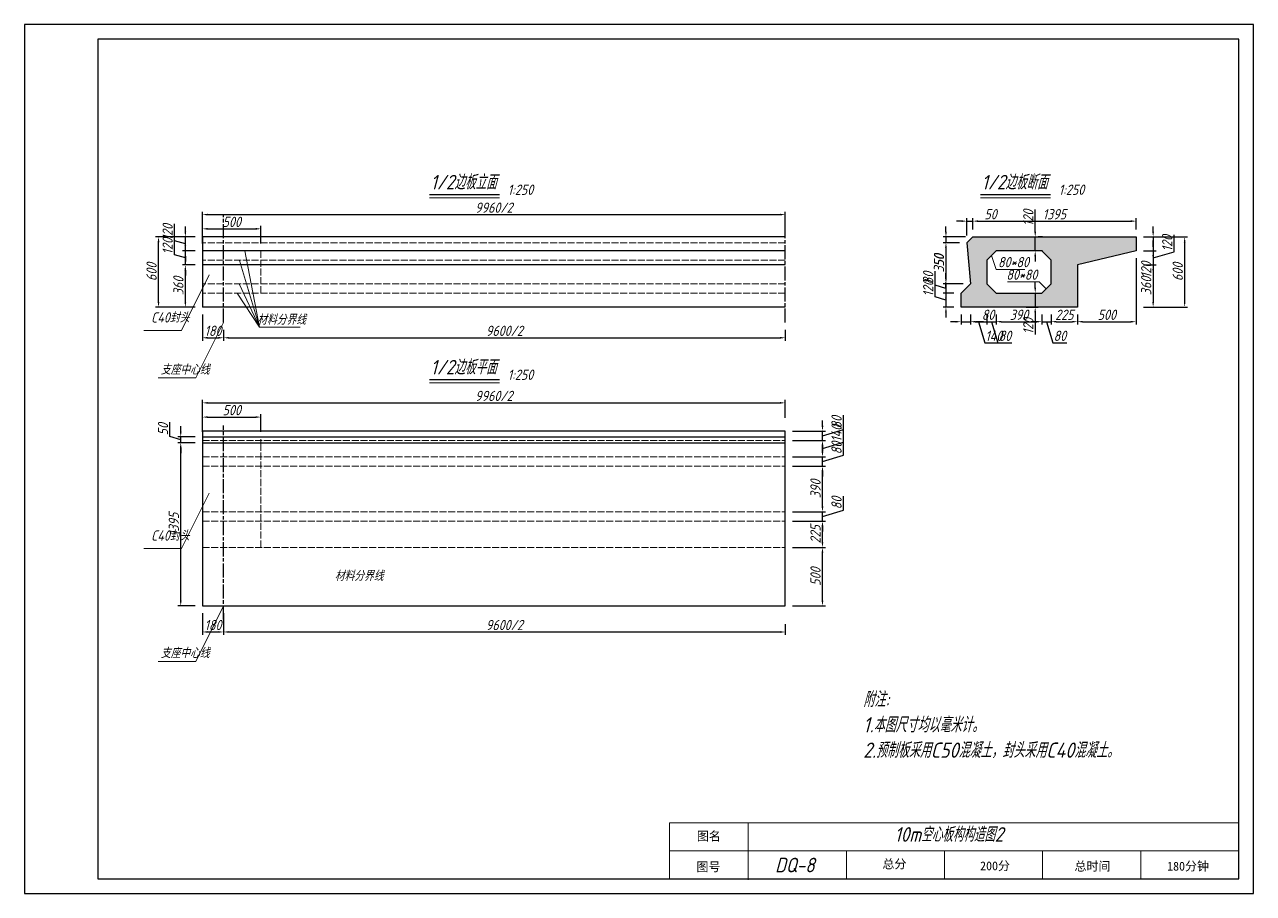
# Model space of a CAD drawing. Header units: millimetres. Extents: x -31 to 389, y -17 to 280.
import ezdxf

# ---------------------------------------------------------------- set-up
doc = ezdxf.new("R2010")
doc.units = ezdxf.units.MM
doc.header["$LTSCALE"] = 0.2
doc.linetypes.add('ACAD_ISO02W100', pattern=[15, 12, -3])
doc.linetypes.add('ACAD_ISO08W100', pattern=[36, 24, -3, 6, -3])
for name, color, linetype in [('中心线', 1, 'ACAD_ISO08W100'), ('图框', 7, 'Continuous'), ('填充层', 7, 'Continuous'), ('尺寸标注', 6, 'Continuous'), ('文本', 7, 'Continuous')]:
    doc.layers.add(name, color=color, linetype=linetype)
for name, color, linetype, lineweight in [('中粗虚线', 4, 'ACAD_ISO02W100', 15), ('粗实线', 7, 'Continuous', 30), ('细实线', 7, 'Continuous', 9)]:
    doc.layers.add(name, color=color, linetype=linetype, lineweight=lineweight)
doc.styles.add('PDF Arial', font='simfang.ttf', dxfattribs={"width": 0.7})
doc.styles.add('国标字体', font='gbeitc.shx', dxfattribs={"bigfont": 'gbcbig.shx'})
doc.dimstyles.new('常用标注', dxfattribs={"dimtxt": 3.5, "dimasz": 1.8, "dimexe": 1, "dimexo": 2.5, "dimtad": 1, "dimdec": 0, "dimlfac": 25, "dimdsep": 46, "dimtxsty": '国标字体', "dimcen": 2.5, "dimclrd": 256, "dimclre": 256, "dimclrt": 256, "dimadec": 0, "dimazin": 0, "dimtfac": 1, "dimtdec": 0, "dimtmove": 0, "dimatfit": 3, "dimfxl": 1, "dimarcsym": 0})

# ---------------------------------------------------------------- blocks, each defined once
blk = doc.blocks.new('*D5')
at = {"layer": 'Defpoints', "color": 0, "transparency": 16777216}
for p in [(29.89, 183.64), (37.09, 178.37), (37.09, 173.16)]:
    blk.add_point(p, dxfattribs=at)
at = {"layer": '尺寸标注', "lineweight": -2, "transparency": 16777216}
for p, q in [((29.89, 181.14), (29.89, 172.16)), ((31.69, 173.16), (35.29, 173.16)), ((37.09, 175.87), (37.09, 172.16))]:
    blk.add_line(p, q, dxfattribs=at)
at = {"layer": '尺寸标注', "transparency": 16777216}
for points in [[(31.69, 173.46), (31.69, 172.86), (29.89, 173.16)], [(35.29, 173.46), (35.29, 172.86), (37.09, 173.16)]]:
    blk.add_solid(points, dxfattribs=at)
at = {"layer": '尺寸标注', "transparency": 16777216, "insert": (33.49, 175.53), "char_height": 3.5, "attachment_point": 5, "style": '国标字体'}
blk.add_mtext('180', dxfattribs=at)
blk = doc.blocks.new('*D6')
at = {"layer": 'Defpoints', "color": 0, "transparency": 16777216}
for p in [(37.09, 178.37), (229.09, 178.37), (229.09, 173.16)]:
    blk.add_point(p, dxfattribs=at)
at = {"layer": '尺寸标注', "lineweight": -2, "transparency": 16777216}
for p, q in [((37.09, 175.87), (37.09, 172.16)), ((38.89, 173.16), (227.29, 173.16)), ((229.09, 175.87), (229.09, 172.16))]:
    blk.add_line(p, q, dxfattribs=at)
at = {"layer": '尺寸标注', "transparency": 16777216}
for points in [[(38.89, 173.46), (38.89, 172.86), (37.09, 173.16)], [(227.29, 173.46), (227.29, 172.86), (229.09, 173.16)]]:
    blk.add_solid(points, dxfattribs=at)
at = {"layer": '尺寸标注', "transparency": 16777216, "insert": (133.09, 175.53), "char_height": 3.5, "attachment_point": 5, "style": '国标字体'}
blk.add_mtext('9600/2', dxfattribs=at)
blk = doc.blocks.new('*D7')
at = {"layer": 'Defpoints', "color": 0, "transparency": 16777216}
for p in [(49.89, 210.4), (29.89, 202.84), (49.89, 202.84)]:
    blk.add_point(p, dxfattribs=at)
at = {"layer": '尺寸标注', "lineweight": -2, "transparency": 16777216}
for p, q in [((29.89, 205.34), (29.89, 211.4)), ((31.69, 210.4), (48.09, 210.4)), ((49.89, 205.34), (49.89, 211.4))]:
    blk.add_line(p, q, dxfattribs=at)
at = {"layer": '尺寸标注', "transparency": 16777216}
for points in [[(31.69, 210.7), (31.69, 210.1), (29.89, 210.4)], [(48.09, 210.7), (48.09, 210.1), (49.89, 210.4)]]:
    blk.add_solid(points, dxfattribs=at)
at = {"layer": '尺寸标注', "transparency": 16777216, "insert": (39.89, 212.78), "char_height": 3.5, "attachment_point": 5, "style": '国标字体'}
blk.add_mtext('500', dxfattribs=at)
blk = doc.blocks.new('*D8')
at = {"layer": 'Defpoints', "color": 0, "transparency": 16777216}
for p in [(229.09, 215.26), (29.89, 207.64), (229.09, 207.64)]:
    blk.add_point(p, dxfattribs=at)
at = {"layer": '尺寸标注', "lineweight": -2, "transparency": 16777216}
for p, q in [((29.89, 210.14), (29.89, 216.26)), ((31.69, 215.26), (227.29, 215.26)), ((229.09, 210.14), (229.09, 216.26))]:
    blk.add_line(p, q, dxfattribs=at)
at = {"layer": '尺寸标注', "transparency": 16777216}
for points in [[(31.69, 215.56), (31.69, 214.96), (29.89, 215.26)], [(227.29, 215.56), (227.29, 214.96), (229.09, 215.26)]]:
    blk.add_solid(points, dxfattribs=at)
at = {"layer": '尺寸标注', "transparency": 16777216, "insert": (129.49, 217.64), "char_height": 3.5, "attachment_point": 5, "style": '国标字体'}
blk.add_mtext('9960/2', dxfattribs=at)
blk = doc.blocks.new('*D9')
at = {"layer": 'Defpoints', "color": 0, "transparency": 16777216}
for p in [(24.04, 198.04), (29.89, 198.04), (29.89, 183.64)]:
    blk.add_point(p, dxfattribs=at)
at = {"layer": '尺寸标注', "lineweight": -2, "transparency": 16777216}
for p, q in [((27.39, 198.04), (23.04, 198.04)), ((24.04, 185.44), (24.04, 196.24)), ((27.39, 183.64), (23.04, 183.64))]:
    blk.add_line(p, q, dxfattribs=at)
at = {"layer": '尺寸标注', "transparency": 16777216}
for points in [[(23.74, 196.24), (24.34, 196.24), (24.04, 198.04)], [(23.74, 185.44), (24.34, 185.44), (24.04, 183.64)]]:
    blk.add_solid(points, dxfattribs=at)
at = {"layer": '尺寸标注', "transparency": 16777216, "insert": (21.66, 190.84), "char_height": 3.5, "attachment_point": 5, "rotation": 90, "style": '国标字体'}
blk.add_mtext('360', dxfattribs=at)
blk = doc.blocks.new('*D10')
at = {"layer": 'Defpoints', "color": 0, "transparency": 16777216}
for p in [(24.04, 202.84), (29.89, 202.84), (29.89, 198.04)]:
    blk.add_point(p, dxfattribs=at)
at = {"layer": '尺寸标注', "lineweight": -2, "transparency": 16777216}
for p, q in [((20.35, 201.54), (20.35, 207.32)), ((24.04, 204.64), (24.04, 206.44)), ((27.39, 202.84), (23.04, 202.84)), ((24.04, 198.04), (24.04, 202.84)), ((24.04, 198.04), (24.04, 202.84)), ((24.04, 200.44), (20.35, 201.54)), ((27.39, 198.04), (23.04, 198.04)), ((24.04, 196.24), (24.04, 194.44))]:
    blk.add_line(p, q, dxfattribs=at)
at = {"layer": '尺寸标注', "transparency": 16777216}
for points in [[(23.74, 204.64), (24.34, 204.64), (24.04, 202.84)], [(23.74, 196.24), (24.34, 196.24), (24.04, 198.04)]]:
    blk.add_solid(points, dxfattribs=at)
at = {"layer": '尺寸标注', "transparency": 16777216, "insert": (17.98, 204.43), "char_height": 3.5, "attachment_point": 5, "rotation": 90, "style": '国标字体'}
blk.add_mtext('120', dxfattribs=at)
blk = doc.blocks.new('*D11')
at = {"layer": 'Defpoints', "color": 0, "transparency": 16777216}
for p in [(24.04, 207.64), (29.89, 207.64), (29.89, 202.84)]:
    blk.add_point(p, dxfattribs=at)
at = {"layer": '尺寸标注', "lineweight": -2, "transparency": 16777216}
for p, q in [((20.35, 206.34), (20.35, 212.12)), ((24.04, 209.44), (24.04, 211.24)), ((24.04, 205.24), (20.35, 206.34)), ((27.39, 207.64), (23.04, 207.64)), ((24.04, 202.84), (24.04, 207.64)), ((24.04, 202.84), (24.04, 207.64)), ((27.39, 202.84), (23.04, 202.84)), ((24.04, 201.04), (24.04, 199.24))]:
    blk.add_line(p, q, dxfattribs=at)
at = {"layer": '尺寸标注', "transparency": 16777216}
for points in [[(23.74, 209.44), (24.34, 209.44), (24.04, 207.64)], [(23.74, 201.04), (24.34, 201.04), (24.04, 202.84)]]:
    blk.add_solid(points, dxfattribs=at)
at = {"layer": '尺寸标注', "transparency": 16777216, "insert": (17.98, 209.23), "char_height": 3.5, "attachment_point": 5, "rotation": 90, "style": '国标字体'}
blk.add_mtext('120', dxfattribs=at)
blk = doc.blocks.new('*D12')
at = {"layer": 'Defpoints', "color": 0, "transparency": 16777216}
for p in [(14.87, 207.64), (29.89, 207.64), (29.89, 183.64)]:
    blk.add_point(p, dxfattribs=at)
at = {"layer": '尺寸标注', "lineweight": -2, "transparency": 16777216}
for p, q in [((27.39, 207.64), (13.87, 207.64)), ((14.87, 185.44), (14.87, 205.84)), ((27.39, 183.64), (13.87, 183.64))]:
    blk.add_line(p, q, dxfattribs=at)
at = {"layer": '尺寸标注', "transparency": 16777216}
for points in [[(14.57, 205.84), (15.17, 205.84), (14.87, 207.64)], [(14.57, 185.44), (15.17, 185.44), (14.87, 183.64)]]:
    blk.add_solid(points, dxfattribs=at)
at = {"layer": '尺寸标注', "transparency": 16777216, "insert": (12.49, 195.64), "char_height": 3.5, "attachment_point": 5, "rotation": 90, "style": '国标字体'}
blk.add_mtext('600', dxfattribs=at)
blk = doc.blocks.new('*D13')
at = {"layer": 'Defpoints', "color": 0, "transparency": 16777216}
for p in [(289.17, 183.64), (292.37, 183.64), (292.37, 178.65)]:
    blk.add_point(p, dxfattribs=at)
at = {"layer": '尺寸标注', "lineweight": -2, "transparency": 16777216}
for p, q in [((289.17, 181.14), (289.17, 177.65)), ((292.37, 181.14), (292.37, 177.65)), ((287.37, 178.65), (285.57, 178.65)), ((289.17, 178.65), (292.37, 178.65)), ((294.17, 178.65), (300.79, 178.65))]:
    blk.add_line(p, q, dxfattribs=at)
at = {"layer": '尺寸标注', "transparency": 16777216}
for points in [[(287.37, 178.95), (287.37, 178.35), (289.17, 178.65)], [(294.17, 178.95), (294.17, 178.35), (292.37, 178.65)]]:
    blk.add_solid(points, dxfattribs=at)
at = {"layer": '尺寸标注', "transparency": 16777216, "insert": (298.38, 181.02), "char_height": 3.5, "attachment_point": 5, "style": '国标字体'}
blk.add_mtext('80', dxfattribs=at)
blk = doc.blocks.new('*D14')
at = {"layer": 'Defpoints', "color": 0, "transparency": 16777216}
for p in [(292.37, 183.64), (297.97, 183.64), (297.97, 178.65)]:
    blk.add_point(p, dxfattribs=at)
at = {"layer": '尺寸标注', "lineweight": -2, "transparency": 16777216}
for p, q in [((292.37, 181.14), (292.37, 177.65)), ((297.97, 181.14), (297.97, 177.65)), ((294.17, 178.65), (296.17, 178.65)), ((295.17, 178.65), (297.33, 171.46)), ((297.33, 171.46), (303.39, 171.46))]:
    blk.add_line(p, q, dxfattribs=at)
at = {"layer": '尺寸标注', "transparency": 16777216}
for points in [[(294.17, 178.95), (294.17, 178.35), (292.37, 178.65)], [(296.17, 178.95), (296.17, 178.35), (297.97, 178.65)]]:
    blk.add_solid(points, dxfattribs=at)
at = {"layer": '尺寸标注', "transparency": 16777216, "insert": (300.36, 173.83), "char_height": 3.5, "attachment_point": 5, "style": '国标字体'}
blk.add_mtext('140', dxfattribs=at)
blk = doc.blocks.new('*D15')
at = {"layer": 'Defpoints', "color": 0, "transparency": 16777216}
for p in [(297.97, 183.64), (301.17, 183.64), (301.17, 178.65)]:
    blk.add_point(p, dxfattribs=at)
at = {"layer": '尺寸标注', "lineweight": -2, "transparency": 16777216}
for p, q in [((297.97, 181.14), (297.97, 177.65)), ((301.17, 181.14), (301.17, 177.65)), ((296.17, 178.65), (294.37, 178.65)), ((297.97, 178.65), (301.17, 178.65)), ((297.97, 178.65), (301.17, 178.65)), ((299.57, 178.65), (301.73, 171.46)), ((302.97, 178.65), (304.77, 178.65)), ((301.73, 171.46), (306.55, 171.46))]:
    blk.add_line(p, q, dxfattribs=at)
at = {"layer": '尺寸标注', "transparency": 16777216}
for points in [[(296.17, 178.95), (296.17, 178.35), (297.97, 178.65)], [(302.97, 178.95), (302.97, 178.35), (301.17, 178.65)]]:
    blk.add_solid(points, dxfattribs=at)
at = {"layer": '尺寸标注', "transparency": 16777216, "insert": (304.14, 173.83), "char_height": 3.5, "attachment_point": 5, "style": '国标字体'}
blk.add_mtext('80', dxfattribs=at)
blk = doc.blocks.new('*D16')
at = {"layer": 'Defpoints', "color": 0, "transparency": 16777216}
for p in [(301.17, 183.64), (316.77, 183.64), (316.77, 178.65)]:
    blk.add_point(p, dxfattribs=at)
at = {"layer": '尺寸标注', "lineweight": -2, "transparency": 16777216}
for p, q in [((301.17, 181.14), (301.17, 177.65)), ((316.77, 181.14), (316.77, 177.65)), ((302.97, 178.65), (314.97, 178.65))]:
    blk.add_line(p, q, dxfattribs=at)
at = {"layer": '尺寸标注', "transparency": 16777216}
for points in [[(302.97, 178.95), (302.97, 178.35), (301.17, 178.65)], [(314.97, 178.95), (314.97, 178.35), (316.77, 178.65)]]:
    blk.add_solid(points, dxfattribs=at)
at = {"layer": '尺寸标注', "transparency": 16777216, "insert": (308.97, 181.02), "char_height": 3.5, "attachment_point": 5, "style": '国标字体'}
blk.add_mtext('390', dxfattribs=at)
blk = doc.blocks.new('*D17')
at = {"layer": 'Defpoints', "color": 0, "transparency": 16777216}
for p in [(316.77, 183.64), (319.97, 183.64), (319.97, 178.65)]:
    blk.add_point(p, dxfattribs=at)
at = {"layer": '尺寸标注', "lineweight": -2, "transparency": 16777216}
for p, q in [((316.77, 181.14), (316.77, 177.65)), ((319.97, 181.14), (319.97, 177.65)), ((314.97, 178.65), (313.17, 178.65)), ((316.77, 178.65), (319.97, 178.65)), ((316.77, 178.65), (319.97, 178.65)), ((318.37, 178.65), (320.53, 171.46)), ((321.77, 178.65), (323.57, 178.65)), ((320.53, 171.46), (325.35, 171.46))]:
    blk.add_line(p, q, dxfattribs=at)
at = {"layer": '尺寸标注', "transparency": 16777216}
for points in [[(314.97, 178.95), (314.97, 178.35), (316.77, 178.65)], [(321.77, 178.95), (321.77, 178.35), (319.97, 178.65)]]:
    blk.add_solid(points, dxfattribs=at)
at = {"layer": '尺寸标注', "transparency": 16777216, "insert": (322.94, 173.83), "char_height": 3.5, "attachment_point": 5, "style": '国标字体'}
blk.add_mtext('80', dxfattribs=at)
blk = doc.blocks.new('*D18')
at = {"layer": 'Defpoints', "color": 0, "transparency": 16777216}
for p in [(319.97, 183.64), (328.97, 183.64), (328.97, 178.65)]:
    blk.add_point(p, dxfattribs=at)
at = {"layer": '尺寸标注', "lineweight": -2, "transparency": 16777216}
for p, q in [((319.97, 181.14), (319.97, 177.65)), ((328.97, 181.14), (328.97, 177.65)), ((321.77, 178.65), (327.17, 178.65))]:
    blk.add_line(p, q, dxfattribs=at)
at = {"layer": '尺寸标注', "transparency": 16777216}
for points in [[(321.77, 178.95), (321.77, 178.35), (319.97, 178.65)], [(327.17, 178.95), (327.17, 178.35), (328.97, 178.65)]]:
    blk.add_solid(points, dxfattribs=at)
at = {"layer": '尺寸标注', "transparency": 16777216, "insert": (324.47, 181.02), "char_height": 3.5, "attachment_point": 5, "style": '国标字体'}
blk.add_mtext('225', dxfattribs=at)
blk = doc.blocks.new('*D19')
at = {"layer": 'Defpoints', "color": 0, "transparency": 16777216}
for p in [(348.97, 202.84), (328.97, 183.64), (348.97, 178.65)]:
    blk.add_point(p, dxfattribs=at)
at = {"layer": '尺寸标注', "lineweight": -2, "transparency": 16777216}
for p, q in [((348.97, 200.34), (348.97, 177.65)), ((328.97, 181.14), (328.97, 177.65)), ((330.77, 178.65), (347.17, 178.65))]:
    blk.add_line(p, q, dxfattribs=at)
at = {"layer": '尺寸标注', "transparency": 16777216}
for points in [[(330.77, 178.95), (330.77, 178.35), (328.97, 178.65)], [(347.17, 178.95), (347.17, 178.35), (348.97, 178.65)]]:
    blk.add_solid(points, dxfattribs=at)
at = {"layer": '尺寸标注', "transparency": 16777216, "insert": (338.97, 181.02), "char_height": 3.5, "attachment_point": 5, "style": '国标字体'}
blk.add_mtext('500', dxfattribs=at)
blk = doc.blocks.new('*D20')
at = {"layer": 'Defpoints', "color": 0, "transparency": 16777216}
for p in [(348.97, 207.64), (348.97, 202.84), (354.82, 202.84)]:
    blk.add_point(p, dxfattribs=at)
at = {"layer": '尺寸标注', "lineweight": -2, "transparency": 16777216}
for p, q in [((354.82, 209.44), (354.82, 211.24)), ((351.47, 207.64), (355.82, 207.64)), ((354.82, 207.64), (354.82, 202.84)), ((351.47, 202.84), (355.82, 202.84)), ((354.82, 201.04), (354.82, 193.47))]:
    blk.add_line(p, q, dxfattribs=at)
at = {"layer": '尺寸标注', "transparency": 16777216}
for points in [[(354.52, 209.44), (355.12, 209.44), (354.82, 207.64)], [(354.52, 201.04), (355.12, 201.04), (354.82, 202.84)]]:
    blk.add_solid(points, dxfattribs=at)
at = {"layer": '尺寸标注', "transparency": 16777216, "insert": (352.44, 196.35), "char_height": 3.5, "attachment_point": 5, "rotation": 90, "style": '国标字体'}
blk.add_mtext('120', dxfattribs=at)
blk = doc.blocks.new('*D21')
at = {"layer": 'Defpoints', "color": 0, "transparency": 16777216}
for p in [(348.97, 202.84), (348.97, 198.04), (354.82, 198.04)]:
    blk.add_point(p, dxfattribs=at)
at = {"layer": '尺寸标注', "lineweight": -2, "transparency": 16777216}
for p, q in [((354.82, 204.64), (354.82, 206.44)), ((362, 202.59), (362, 208.37)), ((351.47, 202.84), (355.82, 202.84)), ((354.82, 202.84), (354.82, 198.04)), ((354.82, 202.84), (354.82, 198.04)), ((354.82, 200.44), (362, 202.59)), ((351.47, 198.04), (355.82, 198.04)), ((354.82, 196.24), (354.82, 194.44))]:
    blk.add_line(p, q, dxfattribs=at)
at = {"layer": '尺寸标注', "transparency": 16777216}
for points in [[(354.52, 204.64), (355.12, 204.64), (354.82, 202.84)], [(354.52, 196.24), (355.12, 196.24), (354.82, 198.04)]]:
    blk.add_solid(points, dxfattribs=at)
at = {"layer": '尺寸标注', "transparency": 16777216, "insert": (359.63, 205.48), "char_height": 3.5, "attachment_point": 5, "rotation": 90, "style": '国标字体'}
blk.add_mtext('120', dxfattribs=at)
blk = doc.blocks.new('*D22')
at = {"layer": 'Defpoints', "color": 0, "transparency": 16777216}
for p in [(348.97, 198.04), (348.97, 183.64), (354.82, 183.64)]:
    blk.add_point(p, dxfattribs=at)
at = {"layer": '尺寸标注', "lineweight": -2, "transparency": 16777216}
for p, q in [((351.47, 198.04), (355.82, 198.04)), ((354.82, 196.24), (354.82, 185.44)), ((351.47, 183.64), (355.82, 183.64))]:
    blk.add_line(p, q, dxfattribs=at)
at = {"layer": '尺寸标注', "transparency": 16777216}
for points in [[(354.52, 196.24), (355.12, 196.24), (354.82, 198.04)], [(354.52, 185.44), (355.12, 185.44), (354.82, 183.64)]]:
    blk.add_solid(points, dxfattribs=at)
at = {"layer": '尺寸标注', "transparency": 16777216, "insert": (352.44, 190.84), "char_height": 3.5, "attachment_point": 5, "rotation": 90, "style": '国标字体'}
blk.add_mtext('360', dxfattribs=at)
blk = doc.blocks.new('*D23')
at = {"layer": 'Defpoints', "color": 0, "transparency": 16777216}
for p in [(348.97, 207.64), (348.97, 183.64), (365.59, 183.64)]:
    blk.add_point(p, dxfattribs=at)
at = {"layer": '尺寸标注', "lineweight": -2, "transparency": 16777216}
for p, q in [((351.47, 207.64), (366.59, 207.64)), ((365.59, 205.84), (365.59, 185.44)), ((351.47, 183.64), (366.59, 183.64))]:
    blk.add_line(p, q, dxfattribs=at)
at = {"layer": '尺寸标注', "transparency": 16777216}
for points in [[(365.29, 205.84), (365.89, 205.84), (365.59, 207.64)], [(365.29, 185.44), (365.89, 185.44), (365.59, 183.64)]]:
    blk.add_solid(points, dxfattribs=at)
at = {"layer": '尺寸标注', "transparency": 16777216, "insert": (363.22, 195.64), "char_height": 3.5, "attachment_point": 5, "rotation": 90, "style": '国标字体'}
blk.add_mtext('600', dxfattribs=at)
blk = doc.blocks.new('*D24')
at = {"layer": 'Defpoints', "color": 0, "transparency": 16777216}
for p in [(293.17, 213.03), (293.17, 207.64), (291.17, 205.64)]:
    blk.add_point(p, dxfattribs=at)
at = {"layer": '尺寸标注', "lineweight": -2, "transparency": 16777216}
for p, q in [((289.37, 213.03), (287.57, 213.03)), ((291.17, 208.14), (291.17, 214.03)), ((291.17, 213.03), (293.17, 213.03)), ((293.17, 210.14), (293.17, 214.03)), ((294.97, 213.03), (301.74, 213.03))]:
    blk.add_line(p, q, dxfattribs=at)
at = {"layer": '尺寸标注', "transparency": 16777216}
for points in [[(289.37, 213.33), (289.37, 212.73), (291.17, 213.03)], [(294.97, 213.33), (294.97, 212.73), (293.17, 213.03)]]:
    blk.add_solid(points, dxfattribs=at)
at = {"layer": '尺寸标注', "transparency": 16777216, "insert": (299.25, 215.4), "char_height": 3.5, "attachment_point": 5, "style": '国标字体'}
blk.add_mtext('50', dxfattribs=at)
blk = doc.blocks.new('*D25')
at = {"layer": 'Defpoints', "color": 0, "transparency": 16777216}
for p in [(348.97, 213.03), (293.17, 207.64), (348.97, 207.64)]:
    blk.add_point(p, dxfattribs=at)
at = {"layer": '尺寸标注', "lineweight": -2, "transparency": 16777216}
for p, q in [((293.17, 210.14), (293.17, 214.03)), ((294.97, 213.03), (347.17, 213.03)), ((348.97, 210.14), (348.97, 214.03))]:
    blk.add_line(p, q, dxfattribs=at)
at = {"layer": '尺寸标注', "transparency": 16777216}
for points in [[(294.97, 213.33), (294.97, 212.73), (293.17, 213.03)], [(347.17, 213.33), (347.17, 212.73), (348.97, 213.03)]]:
    blk.add_solid(points, dxfattribs=at)
at = {"layer": '尺寸标注', "transparency": 16777216, "insert": (321.07, 215.4), "char_height": 3.5, "attachment_point": 5, "style": '国标字体'}
blk.add_mtext('1395', dxfattribs=at)
blk = doc.blocks.new('*D26')
at = {"layer": 'Defpoints', "color": 0, "transparency": 16777216}
for p in [(293.17, 207.64), (284, 205.64), (291.17, 205.64)]:
    blk.add_point(p, dxfattribs=at)
at = {"layer": '尺寸标注', "lineweight": -2, "transparency": 16777216}
for p, q in [((284, 209.44), (284, 211.24)), ((290.67, 207.64), (283, 207.64)), ((284, 207.64), (284, 205.64)), ((288.67, 205.64), (283, 205.64)), ((284, 203.84), (284, 197.07))]:
    blk.add_line(p, q, dxfattribs=at)
at = {"layer": '尺寸标注', "transparency": 16777216}
for points in [[(283.7, 209.44), (284.3, 209.44), (284, 207.64)], [(283.7, 203.84), (284.3, 203.84), (284, 205.64)]]:
    blk.add_solid(points, dxfattribs=at)
at = {"layer": '尺寸标注', "transparency": 16777216, "insert": (281.62, 199.55), "char_height": 3.5, "attachment_point": 5, "rotation": 90, "style": '国标字体'}
blk.add_mtext('50', dxfattribs=at)
blk = doc.blocks.new('*D27')
at = {"layer": 'Defpoints', "color": 0, "transparency": 16777216}
for p in [(291.17, 205.64), (284, 191.64), (292.37, 191.64)]:
    blk.add_point(p, dxfattribs=at)
at = {"layer": '尺寸标注', "lineweight": -2, "transparency": 16777216}
for p, q in [((288.67, 205.64), (283, 205.64)), ((284, 203.84), (284, 193.44)), ((289.87, 191.64), (283, 191.64))]:
    blk.add_line(p, q, dxfattribs=at)
at = {"layer": '尺寸标注', "transparency": 16777216}
for points in [[(283.7, 203.84), (284.3, 203.84), (284, 205.64)], [(283.7, 193.44), (284.3, 193.44), (284, 191.64)]]:
    blk.add_solid(points, dxfattribs=at)
at = {"layer": '尺寸标注', "transparency": 16777216, "insert": (281.62, 198.64), "char_height": 3.5, "attachment_point": 5, "rotation": 90, "style": '国标字体'}
blk.add_mtext('350', dxfattribs=at)
blk = doc.blocks.new('*D28')
at = {"layer": 'Defpoints', "color": 0, "transparency": 16777216}
for p in [(292.37, 191.64), (284, 188.44), (289.17, 188.44)]:
    blk.add_point(p, dxfattribs=at)
at = {"layer": '尺寸标注', "lineweight": -2, "transparency": 16777216}
for p, q in [((280.31, 191.14), (280.31, 195.97)), ((284, 193.44), (284, 195.24)), ((284, 190.04), (280.31, 191.14)), ((289.87, 191.64), (283, 191.64)), ((284, 191.64), (284, 188.44)), ((284, 191.64), (284, 188.44)), ((286.67, 188.44), (283, 188.44)), ((284, 186.64), (284, 184.84))]:
    blk.add_line(p, q, dxfattribs=at)
at = {"layer": '尺寸标注', "transparency": 16777216}
for points in [[(283.7, 193.44), (284.3, 193.44), (284, 191.64)], [(283.7, 186.64), (284.3, 186.64), (284, 188.44)]]:
    blk.add_solid(points, dxfattribs=at)
at = {"layer": '尺寸标注', "transparency": 16777216, "insert": (277.93, 193.56), "char_height": 3.5, "attachment_point": 5, "rotation": 90, "style": '国标字体'}
blk.add_mtext('80', dxfattribs=at)
blk = doc.blocks.new('*D29')
at = {"layer": 'Defpoints', "color": 0, "transparency": 16777216}
for p in [(289.17, 188.44), (284, 183.64), (289.17, 183.64)]:
    blk.add_point(p, dxfattribs=at)
at = {"layer": '尺寸标注', "lineweight": -2, "transparency": 16777216}
for p, q in [((280.31, 187.14), (280.31, 192.92)), ((284, 190.24), (284, 192.04)), ((284, 186.04), (280.31, 187.14)), ((286.67, 188.44), (283, 188.44)), ((284, 188.44), (284, 183.64)), ((284, 188.44), (284, 183.64)), ((286.67, 183.64), (283, 183.64)), ((284, 181.84), (284, 180.04))]:
    blk.add_line(p, q, dxfattribs=at)
at = {"layer": '尺寸标注', "transparency": 16777216}
for points in [[(283.7, 190.24), (284.3, 190.24), (284, 188.44)], [(283.7, 181.84), (284.3, 181.84), (284, 183.64)]]:
    blk.add_solid(points, dxfattribs=at)
at = {"layer": '尺寸标注', "transparency": 16777216, "insert": (277.93, 190.03), "char_height": 3.5, "attachment_point": 5, "rotation": 90, "style": '国标字体'}
blk.add_mtext('120', dxfattribs=at)
blk = doc.blocks.new('*D30')
at = {"layer": 'Defpoints', "color": 0, "transparency": 16777216}
for p in [(308.97, 188.44), (308.97, 183.64), (314.51, 183.64)]:
    blk.add_point(p, dxfattribs=at)
at = {"layer": '尺寸标注', "lineweight": -2, "transparency": 16777216}
for p, q in [((314.51, 190.24), (314.51, 192.04)), ((311.47, 188.44), (315.51, 188.44)), ((314.51, 188.44), (314.51, 183.64)), ((311.47, 183.64), (315.51, 183.64)), ((314.51, 181.84), (314.51, 174.27))]:
    blk.add_line(p, q, dxfattribs=at)
at = {"layer": '尺寸标注', "transparency": 16777216}
for points in [[(314.21, 190.24), (314.81, 190.24), (314.51, 188.44)], [(314.21, 181.84), (314.81, 181.84), (314.51, 183.64)]]:
    blk.add_solid(points, dxfattribs=at)
at = {"layer": '尺寸标注', "transparency": 16777216, "insert": (312.13, 177.15), "char_height": 3.5, "attachment_point": 5, "rotation": 90, "style": '国标字体'}
blk.add_mtext('120', dxfattribs=at)
blk = doc.blocks.new('*D31')
at = {"layer": 'Defpoints', "color": 0, "transparency": 16777216}
for p in [(314.51, 207.64), (314.51, 207.64), (314.51, 202.84)]:
    blk.add_point(p, dxfattribs=at)
at = {"layer": '尺寸标注', "lineweight": -2, "transparency": 16777216}
for p, q in [((314.51, 209.44), (314.51, 217.01)), ((314.51, 202.84), (314.51, 207.64)), ((317.01, 207.64), (315.51, 207.64)), ((317.01, 202.84), (315.51, 202.84)), ((314.51, 201.04), (314.51, 199.24))]:
    blk.add_line(p, q, dxfattribs=at)
at = {"layer": '尺寸标注', "transparency": 16777216}
for points in [[(314.21, 209.44), (314.81, 209.44), (314.51, 207.64)], [(314.21, 201.04), (314.81, 201.04), (314.51, 202.84)]]:
    blk.add_solid(points, dxfattribs=at)
at = {"layer": '尺寸标注', "transparency": 16777216, "insert": (312.13, 214.12), "char_height": 3.5, "attachment_point": 5, "rotation": 90, "style": '国标字体'}
blk.add_mtext('120', dxfattribs=at)
blk = doc.blocks.new('*D32')
at = {"layer": 'Defpoints', "color": 0, "transparency": 16777216}
for p in [(22.46, 137.29), (29.89, 137.29), (29.89, 81.49)]:
    blk.add_point(p, dxfattribs=at)
at = {"layer": '尺寸标注', "lineweight": -2, "transparency": 16777216}
for p, q in [((27.39, 137.29), (21.46, 137.29)), ((22.46, 83.29), (22.46, 135.49)), ((27.39, 81.49), (21.46, 81.49))]:
    blk.add_line(p, q, dxfattribs=at)
at = {"layer": '尺寸标注', "transparency": 16777216}
for points in [[(22.16, 135.49), (22.76, 135.49), (22.46, 137.29)], [(22.16, 83.29), (22.76, 83.29), (22.46, 81.49)]]:
    blk.add_solid(points, dxfattribs=at)
at = {"layer": '尺寸标注', "transparency": 16777216, "insert": (20.09, 109.39), "char_height": 3.5, "attachment_point": 5, "rotation": 90, "style": '国标字体'}
blk.add_mtext('1395', dxfattribs=at)
blk = doc.blocks.new('*D33')
at = {"layer": 'Defpoints', "color": 0, "transparency": 16777216}
for p in [(22.46, 139.29), (29.89, 139.29), (29.89, 137.29)]:
    blk.add_point(p, dxfattribs=at)
at = {"layer": '尺寸标注', "lineweight": -2, "transparency": 16777216}
for p, q in [((18.78, 139.39), (18.78, 144.36)), ((22.46, 141.09), (22.46, 142.89)), ((22.46, 138.29), (18.78, 139.39)), ((27.39, 139.29), (21.46, 139.29)), ((22.46, 137.29), (22.46, 139.29)), ((22.46, 137.29), (22.46, 139.29)), ((27.39, 137.29), (21.46, 137.29)), ((22.46, 135.49), (22.46, 133.69))]:
    blk.add_line(p, q, dxfattribs=at)
at = {"layer": '尺寸标注', "transparency": 16777216}
for points in [[(22.16, 141.09), (22.76, 141.09), (22.46, 139.29)], [(22.16, 135.49), (22.76, 135.49), (22.46, 137.29)]]:
    blk.add_solid(points, dxfattribs=at)
at = {"layer": '尺寸标注', "transparency": 16777216, "insert": (16.4, 141.88), "char_height": 3.5, "attachment_point": 5, "rotation": 90, "style": '国标字体'}
blk.add_mtext('50', dxfattribs=at)
blk = doc.blocks.new('*D34')
at = {"layer": 'Defpoints', "color": 0, "transparency": 16777216}
for p in [(229.09, 101.49), (241.8, 101.49), (229.09, 81.49)]:
    blk.add_point(p, dxfattribs=at)
at = {"layer": '尺寸标注', "lineweight": -2, "transparency": 16777216}
for p, q in [((231.59, 101.49), (242.8, 101.49)), ((241.8, 83.29), (241.8, 99.69)), ((231.59, 81.49), (242.8, 81.49))]:
    blk.add_line(p, q, dxfattribs=at)
at = {"layer": '尺寸标注', "transparency": 16777216}
for points in [[(241.5, 99.69), (242.1, 99.69), (241.8, 101.49)], [(241.5, 83.29), (242.1, 83.29), (241.8, 81.49)]]:
    blk.add_solid(points, dxfattribs=at)
at = {"layer": '尺寸标注', "transparency": 16777216, "insert": (239.42, 91.49), "char_height": 3.5, "attachment_point": 5, "rotation": 90, "style": '国标字体'}
blk.add_mtext('500', dxfattribs=at)
blk = doc.blocks.new('*D35')
at = {"layer": 'Defpoints', "color": 0, "transparency": 16777216}
for p in [(229.09, 110.49), (241.8, 110.49), (229.09, 101.49)]:
    blk.add_point(p, dxfattribs=at)
at = {"layer": '尺寸标注', "lineweight": -2, "transparency": 16777216}
for p, q in [((231.59, 110.49), (242.8, 110.49)), ((241.8, 103.29), (241.8, 108.69)), ((231.59, 101.49), (242.8, 101.49))]:
    blk.add_line(p, q, dxfattribs=at)
at = {"layer": '尺寸标注', "transparency": 16777216}
for points in [[(241.5, 108.69), (242.1, 108.69), (241.8, 110.49)], [(241.5, 103.29), (242.1, 103.29), (241.8, 101.49)]]:
    blk.add_solid(points, dxfattribs=at)
at = {"layer": '尺寸标注', "transparency": 16777216, "insert": (239.42, 105.99), "char_height": 3.5, "attachment_point": 5, "rotation": 90, "style": '国标字体'}
blk.add_mtext('225', dxfattribs=at)
blk = doc.blocks.new('*D36')
at = {"layer": 'Defpoints', "color": 0, "transparency": 16777216}
for p in [(229.09, 113.69), (241.8, 113.69), (229.09, 110.49)]:
    blk.add_point(p, dxfattribs=at)
at = {"layer": '尺寸标注', "lineweight": -2, "transparency": 16777216}
for p, q in [((248.99, 114.24), (248.99, 119.07)), ((231.59, 113.69), (242.8, 113.69)), ((241.8, 115.49), (241.8, 117.29)), ((241.8, 112.09), (248.99, 114.24)), ((241.8, 110.49), (241.8, 113.69)), ((241.8, 110.49), (241.8, 113.69)), ((231.59, 110.49), (242.8, 110.49)), ((241.8, 108.69), (241.8, 106.89))]:
    blk.add_line(p, q, dxfattribs=at)
at = {"layer": '尺寸标注', "transparency": 16777216}
for points in [[(241.5, 115.49), (242.1, 115.49), (241.8, 113.69)], [(241.5, 108.69), (242.1, 108.69), (241.8, 110.49)]]:
    blk.add_solid(points, dxfattribs=at)
at = {"layer": '尺寸标注', "transparency": 16777216, "insert": (246.61, 116.66), "char_height": 3.5, "attachment_point": 5, "rotation": 90, "style": '国标字体'}
blk.add_mtext('80', dxfattribs=at)
blk = doc.blocks.new('*D37')
at = {"layer": 'Defpoints', "color": 0, "transparency": 16777216}
for p in [(229.09, 129.29), (241.8, 129.29), (229.09, 113.69)]:
    blk.add_point(p, dxfattribs=at)
at = {"layer": '尺寸标注', "lineweight": -2, "transparency": 16777216}
for p, q in [((231.59, 129.29), (242.8, 129.29)), ((241.8, 115.49), (241.8, 127.49)), ((231.59, 113.69), (242.8, 113.69))]:
    blk.add_line(p, q, dxfattribs=at)
at = {"layer": '尺寸标注', "transparency": 16777216}
for points in [[(241.5, 127.49), (242.1, 127.49), (241.8, 129.29)], [(241.5, 115.49), (242.1, 115.49), (241.8, 113.69)]]:
    blk.add_solid(points, dxfattribs=at)
at = {"layer": '尺寸标注', "transparency": 16777216, "insert": (239.42, 121.49), "char_height": 3.5, "attachment_point": 5, "rotation": 90, "style": '国标字体'}
blk.add_mtext('390', dxfattribs=at)
blk = doc.blocks.new('*D38')
at = {"layer": 'Defpoints', "color": 0, "transparency": 16777216}
for p in [(229.09, 132.49), (241.8, 132.49), (229.09, 129.29)]:
    blk.add_point(p, dxfattribs=at)
at = {"layer": '尺寸标注', "lineweight": -2, "transparency": 16777216}
for p, q in [((241.8, 134.29), (241.8, 136.09)), ((248.99, 133.04), (248.99, 137.87)), ((231.59, 132.49), (242.8, 132.49)), ((241.8, 130.89), (248.99, 133.04)), ((241.8, 129.29), (241.8, 132.49)), ((241.8, 129.29), (241.8, 132.49)), ((231.59, 129.29), (242.8, 129.29)), ((241.8, 127.49), (241.8, 125.69))]:
    blk.add_line(p, q, dxfattribs=at)
at = {"layer": '尺寸标注', "transparency": 16777216}
for points in [[(241.5, 134.29), (242.1, 134.29), (241.8, 132.49)], [(241.5, 127.49), (242.1, 127.49), (241.8, 129.29)]]:
    blk.add_solid(points, dxfattribs=at)
at = {"layer": '尺寸标注', "transparency": 16777216, "insert": (246.61, 135.46), "char_height": 3.5, "attachment_point": 5, "rotation": 90, "style": '国标字体'}
blk.add_mtext('80', dxfattribs=at)
blk = doc.blocks.new('*D39')
at = {"layer": 'Defpoints', "color": 0, "transparency": 16777216}
for p in [(229.09, 138.09), (241.8, 138.09), (229.09, 132.49)]:
    blk.add_point(p, dxfattribs=at)
at = {"layer": '尺寸标注', "lineweight": -2, "transparency": 16777216}
for p, q in [((248.99, 137.44), (248.99, 143.51)), ((231.59, 138.09), (242.8, 138.09)), ((241.8, 135.29), (248.99, 137.44)), ((241.8, 134.29), (241.8, 136.29)), ((231.59, 132.49), (242.8, 132.49))]:
    blk.add_line(p, q, dxfattribs=at)
at = {"layer": '尺寸标注', "transparency": 16777216}
for points in [[(241.5, 136.29), (242.1, 136.29), (241.8, 138.09)], [(241.5, 134.29), (242.1, 134.29), (241.8, 132.49)]]:
    blk.add_solid(points, dxfattribs=at)
at = {"layer": '尺寸标注', "transparency": 16777216, "insert": (246.61, 140.48), "char_height": 3.5, "attachment_point": 5, "rotation": 90, "style": '国标字体'}
blk.add_mtext('140', dxfattribs=at)
blk = doc.blocks.new('*D40')
at = {"layer": 'Defpoints', "color": 0, "transparency": 16777216}
for p in [(229.09, 141.29), (241.8, 141.29), (229.09, 138.09)]:
    blk.add_point(p, dxfattribs=at)
at = {"layer": '尺寸标注', "lineweight": -2, "transparency": 16777216}
for p, q in [((241.8, 143.09), (241.8, 144.89)), ((248.99, 141.84), (248.99, 146.67)), ((231.59, 141.29), (242.8, 141.29)), ((241.8, 139.69), (248.99, 141.84)), ((241.8, 138.09), (241.8, 141.29)), ((241.8, 138.09), (241.8, 141.29)), ((231.59, 138.09), (242.8, 138.09)), ((241.8, 136.29), (241.8, 134.49))]:
    blk.add_line(p, q, dxfattribs=at)
at = {"layer": '尺寸标注', "transparency": 16777216}
for points in [[(241.5, 143.09), (242.1, 143.09), (241.8, 141.29)], [(241.5, 136.29), (242.1, 136.29), (241.8, 138.09)]]:
    blk.add_solid(points, dxfattribs=at)
at = {"layer": '尺寸标注', "transparency": 16777216, "insert": (246.61, 144.26), "char_height": 3.5, "attachment_point": 5, "rotation": 90, "style": '国标字体'}
blk.add_mtext('80', dxfattribs=at)
blk = doc.blocks.new('*D41')
at = {"layer": 'Defpoints', "color": 0, "transparency": 16777216}
for p in [(29.89, 81.49), (37.09, 81.49), (37.09, 72.59)]:
    blk.add_point(p, dxfattribs=at)
at = {"layer": '尺寸标注', "lineweight": -2, "transparency": 16777216}
for p, q in [((29.89, 78.99), (29.89, 71.59)), ((37.09, 78.99), (37.09, 71.59)), ((31.69, 72.59), (35.29, 72.59))]:
    blk.add_line(p, q, dxfattribs=at)
at = {"layer": '尺寸标注', "transparency": 16777216}
for points in [[(31.69, 72.89), (31.69, 72.29), (29.89, 72.59)], [(35.29, 72.89), (35.29, 72.29), (37.09, 72.59)]]:
    blk.add_solid(points, dxfattribs=at)
at = {"layer": '尺寸标注', "transparency": 16777216, "insert": (33.49, 74.97), "char_height": 3.5, "attachment_point": 5, "style": '国标字体'}
blk.add_mtext('180', dxfattribs=at)
blk = doc.blocks.new('*D42')
at = {"layer": 'Defpoints', "color": 0, "transparency": 16777216}
for p in [(37.09, 77.81), (229.09, 77.81), (229.09, 72.59)]:
    blk.add_point(p, dxfattribs=at)
at = {"layer": '尺寸标注', "lineweight": -2, "transparency": 16777216}
for p, q in [((37.09, 75.31), (37.09, 71.59)), ((38.89, 72.59), (227.29, 72.59)), ((229.09, 75.31), (229.09, 71.59))]:
    blk.add_line(p, q, dxfattribs=at)
at = {"layer": '尺寸标注', "transparency": 16777216}
for points in [[(38.89, 72.89), (38.89, 72.29), (37.09, 72.59)], [(227.29, 72.89), (227.29, 72.29), (229.09, 72.59)]]:
    blk.add_solid(points, dxfattribs=at)
at = {"layer": '尺寸标注', "transparency": 16777216, "insert": (133.09, 74.97), "char_height": 3.5, "attachment_point": 5, "style": '国标字体'}
blk.add_mtext('9600/2', dxfattribs=at)
blk = doc.blocks.new('*D43')
at = {"layer": 'Defpoints', "color": 0, "transparency": 16777216}
for p in [(49.89, 146.05), (29.89, 138.49), (49.89, 138.49)]:
    blk.add_point(p, dxfattribs=at)
at = {"layer": '尺寸标注', "lineweight": -2, "transparency": 16777216}
for p, q in [((29.89, 140.99), (29.89, 147.05)), ((49.89, 140.99), (49.89, 147.05)), ((31.69, 146.05), (48.09, 146.05))]:
    blk.add_line(p, q, dxfattribs=at)
at = {"layer": '尺寸标注', "transparency": 16777216}
for points in [[(31.69, 146.35), (31.69, 145.75), (29.89, 146.05)], [(48.09, 146.35), (48.09, 145.75), (49.89, 146.05)]]:
    blk.add_solid(points, dxfattribs=at)
at = {"layer": '尺寸标注', "transparency": 16777216, "insert": (39.89, 148.43), "char_height": 3.5, "attachment_point": 5, "style": '国标字体'}
blk.add_mtext('500', dxfattribs=at)
blk = doc.blocks.new('*D44')
at = {"layer": 'Defpoints', "color": 0, "transparency": 16777216}
for p in [(229.09, 150.91), (29.89, 143.29), (229.09, 143.29)]:
    blk.add_point(p, dxfattribs=at)
at = {"layer": '尺寸标注', "lineweight": -2, "transparency": 16777216}
for p, q in [((29.89, 145.79), (29.89, 151.91)), ((229.09, 145.79), (229.09, 151.91)), ((31.69, 150.91), (227.29, 150.91))]:
    blk.add_line(p, q, dxfattribs=at)
at = {"layer": '尺寸标注', "transparency": 16777216}
for points in [[(31.69, 151.21), (31.69, 150.61), (29.89, 150.91)], [(227.29, 151.21), (227.29, 150.61), (229.09, 150.91)]]:
    blk.add_solid(points, dxfattribs=at)
at = {"layer": '尺寸标注', "transparency": 16777216, "insert": (129.49, 153.29), "char_height": 3.5, "attachment_point": 5, "style": '国标字体'}
blk.add_mtext('9960/2', dxfattribs=at)

msp = doc.modelspace()

# ---------------------------------------------------------------- hatches: boundary and pattern name
at = {"layer": '填充层'}
h = msp.add_hatch(dxfattribs=at)
h.set_pattern_fill('AR-CONC', color=256, scale=0.01)
h.paths.add_polyline_path([(348.97, 207.639), (293.17, 207.639), (291.17, 205.639), (292.37, 191.639), (289.17, 188.439), (289.17, 183.639), (328.97, 183.639), (328.97, 198.039), (348.97, 202.839)])
h.paths.add_polyline_path([(301.17, 202.839), (316.77, 202.839), (319.97, 199.639), (319.97, 191.639), (316.77, 188.439), (301.17, 188.439), (297.97, 191.639), (297.97, 199.639)], flags=16)

# ---------------------------------------------------------------- linework, layer by layer
at = {"layer": '中心线'}
for p, q in [((37.092, 178.374), (37.092, 215.264)), ((229.092, 178.374), (229.092, 215.264)), ((37.092, 76.836), (37.092, 143.184))]:
    msp.add_line(p, q, dxfattribs=at)
at = {"layer": '中粗虚线'}
for p, q in [((229.092, 205.639), (29.892, 205.639)), ((49.892, 188.439), (49.892, 202.839)), ((229.092, 199.639), (29.892, 199.639)), ((229.092, 191.639), (29.892, 191.639)), ((229.092, 188.439), (29.892, 188.439)), ((29.892, 138.089), (229.092, 138.089)), ((49.892, 101.489), (49.892, 138.489)), ((29.892, 132.489), (229.092, 132.489)), ((29.892, 129.289), (229.092, 129.289)), ((29.892, 113.689), (229.092, 113.689)), ((29.892, 110.489), (229.092, 110.489)), ((29.892, 101.489), (229.092, 101.489))]:
    msp.add_line(p, q, dxfattribs=at)
at = {"layer": '图框'}
msp.add_lwpolyline([(389.091, -16.779), (389.091, 280.221), (-30.909, 280.221), (-30.909, -16.779)], close=True, dxfattribs=at)
at = {"layer": '图框', "lineweight": 30}
msp.add_lwpolyline([(-5.909, -11.779), (384.091, -11.779), (384.091, 275.221), (-5.909, 275.221)], close=True, dxfattribs=at)
at = {"layer": '粗实线'}
for p, q in [((107.486, 222.187), (131.451, 222.187)), ((295.815, 222.187), (319.78, 222.187)), ((229.092, 207.639), (29.892, 207.639)), ((29.892, 207.639), (29.892, 183.639)), ((293.17, 207.639), (291.17, 205.639)), ((293.17, 207.639), (348.97, 207.639)), ((348.97, 207.639), (348.97, 202.839)), ((229.092, 202.839), (29.892, 202.839)), ((291.17, 205.639), (292.37, 191.639)), ((348.97, 202.839), (328.97, 198.039)), ((229.092, 198.039), (29.892, 198.039)), ((328.97, 198.039), (328.97, 183.639)), ((289.17, 188.439), (292.37, 191.639)), ((289.17, 183.639), (289.17, 188.439)), ((229.092, 183.639), (29.892, 183.639)), ((328.97, 183.639), (289.17, 183.639)), ((107.486, 158.938), (131.451, 158.938)), ((229.092, 141.289), (29.892, 141.289)), ((29.892, 141.289), (29.892, 81.489)), ((29.892, 139.289), (229.092, 139.289)), ((229.092, 81.489), (229.092, 141.289)), ((29.892, 137.289), (229.092, 137.289)), ((29.892, 81.489), (229.092, 81.489))]:
    msp.add_line(p, q, dxfattribs=at)
msp.add_lwpolyline([(301.17, 188.439), (316.77, 188.439), (319.97, 191.639), (319.97, 199.639), (316.77, 202.839), (301.17, 202.839), (297.97, 199.639), (297.97, 191.639)], close=True, dxfattribs=at)
at = {"layer": '细实线'}
for p, q in [((107.486, 221.033), (131.451, 221.033)), ((295.815, 221.033), (319.78, 221.033)), ((44.375, 202.839), (49.399, 176.833)), ((49.399, 176.833), (42.492, 199.613)), ((299.57, 201.239), (301.216, 196.459)), ((32.2, 194.631), (22.729, 175.697)), ((301.216, 196.459), (310.985, 196.459)), ((42.438, 191.63), (49.399, 176.833)), ((305.035, 192.311), (315.875, 192.311)), ((315.875, 192.311), (318.258, 189.928)), ((49.399, 176.833), (41.765, 188.439)), ((37.092, 178.374), (27.622, 159.441)), ((49.399, 176.833), (63.274, 176.833)), ((22.729, 175.697), (9.826, 175.697)), ((27.622, 159.441), (14.719, 159.441)), ((107.486, 157.785), (131.451, 157.785)), ((32.2, 120.069), (22.729, 101.136)), ((22.729, 101.136), (9.826, 101.136)), ((37.092, 81.489), (27.622, 62.555)), ((27.622, 62.555), (14.719, 62.555)), ((189.531, 7.398), (384.091, 7.398)), ((189.531, 7.398), (189.531, -11.779)), ((216.451, -12.117), (216.451, 7.398)), ((189.531, -2.211), (384.091, -2.211)), ((249.979, -11.779), (249.979, -2.211)), ((283.507, -11.779), (283.507, -2.211)), ((317.035, -11.779), (317.035, -2.211)), ((350.563, -11.779), (350.563, -2.211)), ((189.531, -11.779), (189.531, -11.779))]:
    msp.add_line(p, q, dxfattribs=at)
msp.add_lwpolyline([(189.531, -11.779), (384.091, -11.779), (384.091, 17.008)], dxfattribs=at)

# ---------------------------------------------------------------- texts
at = {"layer": '文本'}
for s, height, style, p in [('1/2边板立面', 5, '国标字体', (107.868, 223.865)), ('1/2边板断面', 5, '国标字体', (296.197, 223.865)), ('1:250', 3.5, '国标字体', (134.217, 222.016)), ('1:250', 3.5, '国标字体', (322.546, 222.016)), ('80*80', 3.5, '国标字体', (301.776, 197.267)), ('80*80', 3.5, '国标字体', (304.63, 192.977)), ('材料分界线', 3.5, '国标字体', (48.574, 177.619)), ('1/2边板平面', 5, '国标字体', (107.868, 160.616)), ('1:250', 3.5, '国标字体', (134.217, 158.767)), ('材料分界线', 3.5, '国标字体', (75.086, 90.065)), ('图名', 3, 'PDF Arial', (198.886, 1.278)), ('10m空心板构构造图2', 5, '国标字体', (266.42, 0.891)), ('图号', 3, 'PDF Arial', (198.741, -9.196)), ('DQ-8', 5, '国标字体', (225.592, -9.579)), (' 总分', 3, 'PDF Arial', (260.251, -8.225)), (' 200分', 3, 'PDF Arial', (293.634, -8.858)), ('总时间', 3, 'PDF Arial', (327.941, -9.007)), ('180分钟', 3, 'PDF Arial', (359.59, -8.972))]:
    msp.add_text(s, height=height, dxfattribs=dict(at, style=style)).set_placement(p)
at = {"layer": '文本', "insert": (255.704, 52.163), "char_height": 5, "attachment_point": 1, "style": '国标字体'}
msp.add_mtext_dynamic_manual_height_columns('{\\H1.04167x;附注:\\P1.本图尺寸均以毫米计。\\P2.预制板采用C50混凝土，封头采用C40混凝土。}', width=101.69834, gutter_width=25, heights=[0], dxfattribs=at)
at = {"layer": '细实线', "style": '国标字体'}
for s, p in [('C40封头', (12.305, 178.366)), ('支座中心线', (15.64, 160.552)), ('C40封头', (12.305, 103.804)), ('支座中心线', (15.64, 63.667))]:
    msp.add_text(s, height=3.5, dxfattribs=at).set_placement(p)

# ---------------------------------------------------------------- dimensions: what is measured, and where the dimension line sits
at = {"layer": '尺寸标注'}
for base, p1, p2, picture, middle in [((229.092, 215.264), (29.892, 207.639), (229.092, 207.639), '*D8', (129.492, 217.639)), ((229.092, 150.914), (29.892, 143.289), (229.092, 143.289), '*D44', (129.492, 153.289))]:
    dim = msp.add_linear_dim(base=base, p1=p1, p2=p2, text='9960/2', dimstyle='常用标注', dxfattribs=at)
    dim.commit()
    dim.dimension.update_dxf_attribs({"geometry": picture, "text_midpoint": middle})
for base, p1, p2, picture, middle in [((49.892, 210.402), (29.892, 202.839), (49.892, 202.839), '*D7', (39.892, 212.777)), ((293.17, 213.028), (291.17, 205.639), (293.17, 207.639), '*D24', (299.254, 215.403)), ((37.092, 173.157), (29.892, 183.639), (37.092, 178.374), '*D5', (33.492, 175.532)), ((292.37, 178.647), (289.17, 183.639), (292.37, 183.639), '*D13', (298.381, 181.022)), ((49.892, 146.052), (29.892, 138.489), (49.892, 138.489), '*D43', (39.892, 148.427)), ((37.092, 72.593), (29.892, 81.489), (37.092, 81.489), '*D41', (33.492, 74.968))]:
    dim = msp.add_linear_dim(base=base, p1=p1, p2=p2, dimstyle='常用标注', dxfattribs=at)
    dim.commit()
    dim.dimension.update_dxf_attribs({"geometry": picture, "text_midpoint": middle})
for base, p1, p2, picture, middle in [((348.97, 213.028), (293.17, 207.639), (348.97, 207.639), '*D25', (321.07, 215.403)), ((348.97, 178.647), (328.97, 183.639), (348.97, 202.839), '*D19', (338.97, 181.022)), ((297.97, 178.647), (292.37, 183.639), (297.97, 183.639), '*D14', (297.951, 173.835)), ((301.17, 178.647), (297.97, 183.639), (301.17, 183.639), '*D15', (302.351, 173.835)), ((316.77, 178.647), (301.17, 183.639), (316.77, 183.639), '*D16', (308.97, 181.022)), ((319.97, 178.647), (316.77, 183.639), (319.97, 183.639), '*D17', (321.151, 173.835)), ((328.97, 178.647), (319.97, 183.639), (328.97, 183.639), '*D18', (324.47, 181.022))]:
    dim = msp.add_linear_dim(base=base, p1=p1, p2=p2, dimstyle='常用标注', override={"dimtmove": 1}, dxfattribs=at)
    dim.commit()
    dim.dimension.update_dxf_attribs({"geometry": picture, "text_midpoint": middle})
for base, p1, p2, picture, middle in [((314.508, 207.639), (314.508, 202.839), (314.508, 207.639), '*D31', (312.133, 214.124)), ((283.996, 205.639), (293.17, 207.639), (291.17, 205.639), '*D26', (281.621, 199.554)), ((354.815, 202.839), (348.97, 207.639), (348.97, 202.839), '*D20', (352.44, 196.353)), ((14.869, 207.639), (29.892, 183.639), (29.892, 207.639), '*D12', (12.494, 195.639)), ((365.593, 183.639), (348.97, 207.639), (348.97, 183.639), '*D23', (363.218, 195.639)), ((24.04, 198.039), (29.892, 183.639), (29.892, 198.039), '*D9', (21.665, 190.839)), ((314.508, 183.639), (308.97, 188.439), (308.97, 183.639), '*D30', (312.133, 177.153)), ((22.463, 137.289), (29.892, 81.489), (29.892, 137.289), '*D32', (20.088, 109.389)), ((241.799, 101.489), (229.092, 81.489), (229.092, 101.489), '*D34', (239.424, 91.489))]:
    dim = msp.add_linear_dim(base=base, p1=p1, p2=p2, angle=90, dimstyle='常用标注', dxfattribs=at)
    dim.commit()
    dim.dimension.update_dxf_attribs({"geometry": picture, "text_midpoint": middle})
for base, p1, p2, picture, middle in [((24.04, 207.639), (29.892, 202.839), (29.892, 207.639), '*D11', (17.977, 206.97)), ((24.04, 202.839), (29.892, 198.039), (29.892, 202.839), '*D10', (17.977, 202.17)), ((354.815, 198.039), (348.97, 202.839), (348.97, 198.039), '*D21', (359.628, 203.22)), ((283.996, 191.639), (291.17, 205.639), (292.37, 191.639), '*D27', (281.621, 198.639)), ((354.815, 183.639), (348.97, 198.039), (348.97, 183.639), '*D22', (352.44, 190.839)), ((283.996, 188.439), (292.37, 191.639), (289.17, 188.439), '*D28', (277.933, 191.77)), ((283.996, 183.639), (289.17, 188.439), (289.17, 183.639), '*D29', (277.933, 187.77)), ((22.463, 139.289), (29.892, 137.289), (29.892, 139.289), '*D33', (16.4, 140.02)), ((241.799, 141.289), (229.092, 138.089), (229.092, 141.289), '*D40', (246.612, 142.47)), ((241.799, 138.089), (229.092, 132.489), (229.092, 138.089), '*D39', (246.612, 138.07)), ((241.799, 132.489), (229.092, 129.289), (229.092, 132.489), '*D38', (246.612, 133.67)), ((241.799, 129.289), (229.092, 113.689), (229.092, 129.289), '*D37', (239.424, 121.489)), ((241.799, 113.689), (229.092, 110.489), (229.092, 113.689), '*D36', (246.612, 114.87)), ((241.799, 110.489), (229.092, 101.489), (229.092, 110.489), '*D35', (239.424, 105.989))]:
    dim = msp.add_linear_dim(base=base, p1=p1, p2=p2, angle=90, dimstyle='常用标注', override={"dimtmove": 1}, dxfattribs=at)
    dim.commit()
    dim.dimension.update_dxf_attribs({"geometry": picture, "text_midpoint": middle})
for base, p1, p2, picture, middle in [((229.092, 173.157), (37.092, 178.374), (229.092, 178.374), '*D6', (133.092, 175.532)), ((229.092, 72.593), (37.092, 77.809), (229.092, 77.809), '*D42', (133.092, 74.968))]:
    dim = msp.add_linear_dim(base=base, p1=p1, p2=p2, text='9600/2', dimstyle='常用标注', override={"dimtmove": 1}, dxfattribs=at)
    dim.commit()
    dim.dimension.update_dxf_attribs({"geometry": picture, "text_midpoint": middle})

doc.saveas('drawing.dxf')
